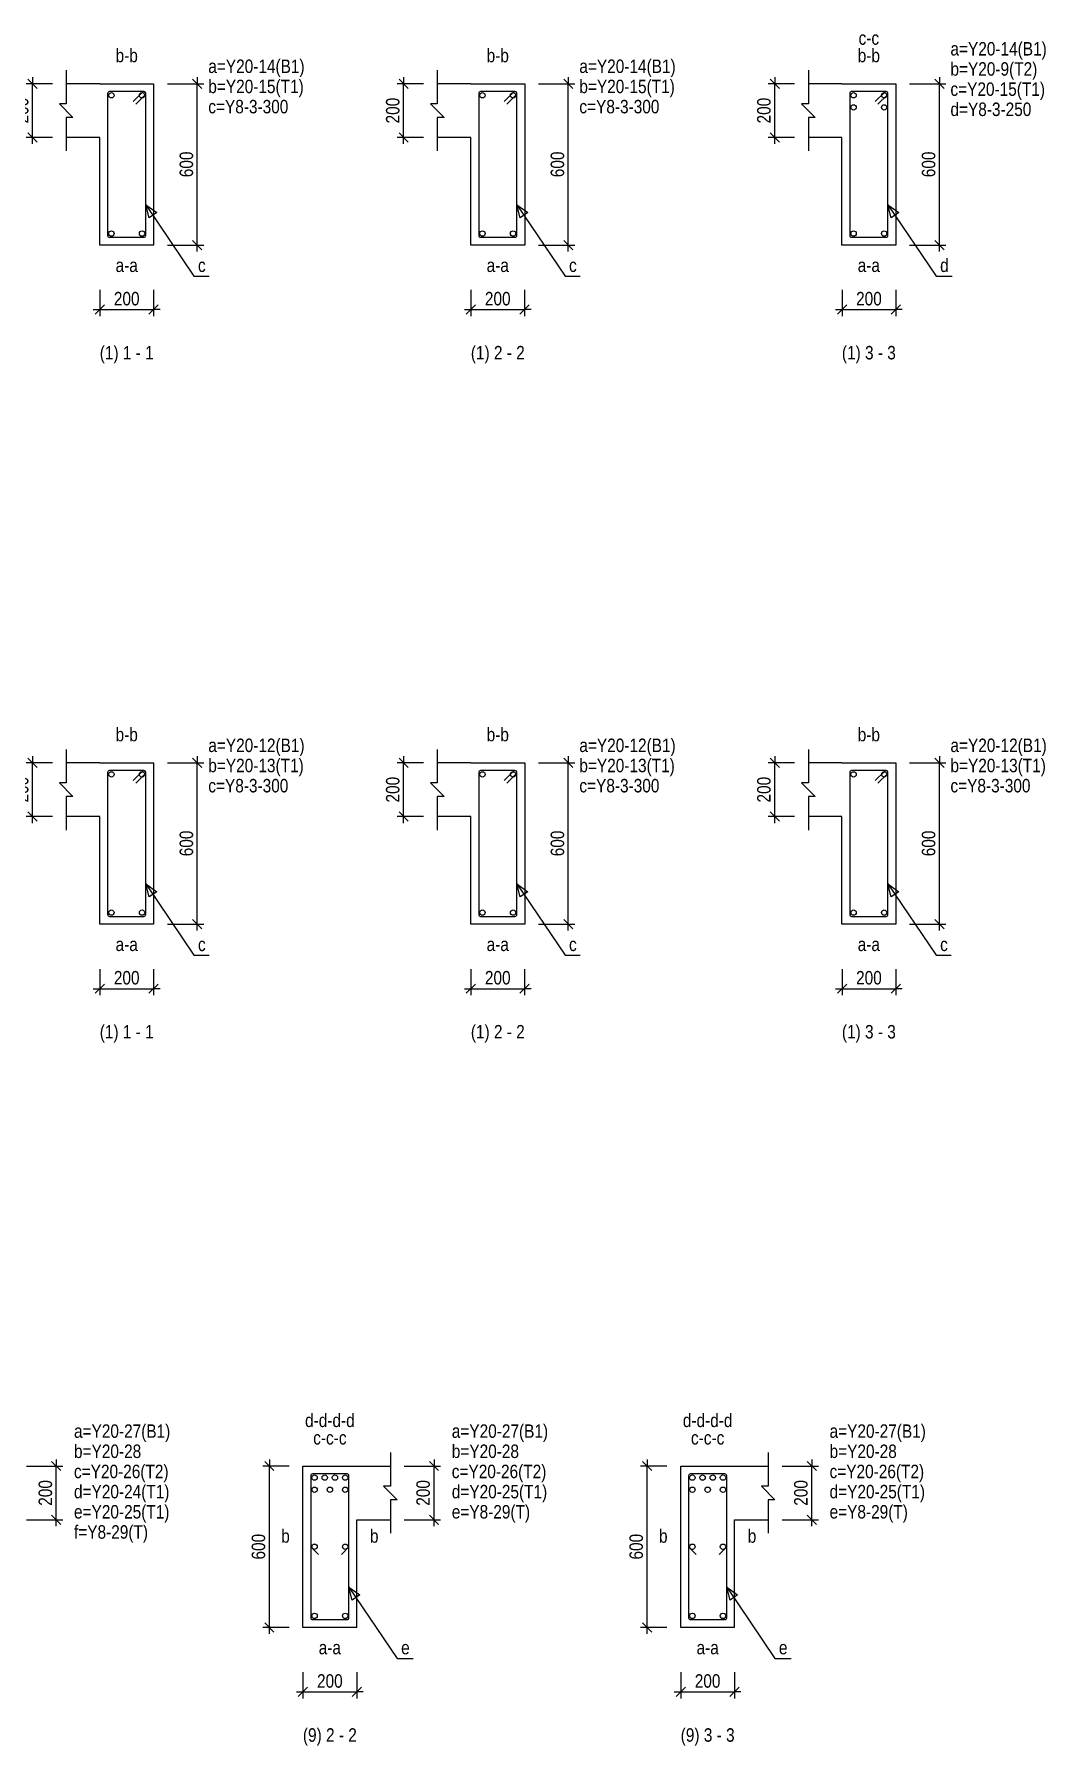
# Model space of a CAD drawing. Extents: x 0 to 206258, y -403073 to 0.
# Drawn here: x 58422 to 65947, y -230694 to -217966 of the extents above; entities that cross this region are included whole.
import ezdxf
from ezdxf.enums import TextEntityAlignment as Align

# ---------------------------------------------------------------- set-up
doc = ezdxf.new("R2010")
doc.units = 0
doc.header["$LTSCALE"] = 1000
doc.layers.add('Beam Line(D)', color=112, linetype='Continuous', true_color=0x00bd5e)
doc.layers.add('Link Label', color=94, linetype='Continuous', true_color=0x008100)
for name, color, linetype in [('Break Line', 5, 'Continuous'), ('Dimension Line', 5, 'Continuous'), ('Leader Line', 5, 'Continuous'), ('Link Line', 3, 'Continuous'), ('Rebar Kink', 4, 'Continuous'), ('Rebar Label', 6, 'Continuous'), ('Rebar Line', 7, 'Continuous'), ('Section Label', 1, 'Continuous'), ('Top Rebar Label', 6, 'Continuous')]:
    doc.layers.add(name, color=color, linetype=linetype)
doc.styles.add('Dimension Text', font='ARIALN.TTF', dxfattribs={"height": 100})
doc.styles.add('Link Label', font='ARIALN.TTF', dxfattribs={"height": 100})
doc.styles.add('Rebar Label', font='ARIALN.TTF', dxfattribs={"height": 100})
doc.styles.add('Section Label', font='ARIALN.TTF', dxfattribs={"height": 100})
doc.styles.add('Top Rebar Label', font='ARIALN.TTF', dxfattribs={"height": 100})
doc.dimstyles.new('BEAM', dxfattribs={"dimtxt": 100, "dimasz": 30, "dimexe": 48.3, "dimexo": 103.5, "dimgap": 30, "dimtad": 1, "dimtoh": 1, "dimdec": 1, "dimlfac": 0.5, "dimdsep": 46, "dimtxsty": 'Dimension Text', "dimblk": 'PCDIM_TICK', "dimcen": 0.09, "dimclrd": 5, "dimclre": 5, "dimclrt": 5, "dimadec": 1, "dimazin": 0, "dimtp": 1, "dimtm": 1, "dimtfac": 1, "dimtdec": 4, "dimtofl": 0, "dimtmove": 0, "dimatfit": 3, "dimfxl": 1, "dimtolj": 1, "dimtzin": 0, "dimarcsym": 0})

# ---------------------------------------------------------------- blocks, each defined once
blk = doc.blocks.new('PCDIM_TICK')
at = {"layer": 'Dimension Line', "color": 0, "transparency": 33554687}
for p, q in [((1.15, 1.15), (-1.15, -1.15)), ((1.61, 0), (0, 0))]:
    blk.add_line(p, q, dxfattribs=at)
blk = doc.blocks.new('*U2965')
at = {"layer": 'Dimension Line', "color": 5, "true_color": 0x0000ff, "transparency": 16777216}
for p, q in [((59414, -218334), (59683, -218334)), ((59635, -219534), (59635, -218334)), ((59414, -219534), (59683, -219534))]:
    blk.add_line(p, q, dxfattribs=at)
at = {"layer": 'Dimension Line', "color": 5, "true_color": 0x0000ff, "transparency": 16777216, "xscale": 30, "yscale": 30}
for p, rotation in [((59635, -218334), 89.99999999999447), ((59635, -219534), 269.9999999999834)]:
    blk.add_blockref('PCDIM_TICK', p, dxfattribs=dict(at, rotation=rotation))
at = {"layer": 'Dimension Line', "color": 5, "true_color": 0x0000ff, "transparency": 16777216, "insert": (59605, -218934), "char_height": 100, "width": 181.97, "attachment_point": 8, "rotation": 90, "style": 'Dimension Text'}
blk.add_mtext('600', dxfattribs=at)
blk = doc.blocks.new('*U2966')
at = {"layer": 'Dimension Line', "color": 5, "true_color": 0x0000ff, "transparency": 16777216}
for p, q in [((58557, -218334), (58362, -218334)), ((58410, -218734), (58410, -218334)), ((58557, -218734), (58362, -218734))]:
    blk.add_line(p, q, dxfattribs=at)
at = {"layer": 'Dimension Line', "color": 5, "true_color": 0x0000ff, "transparency": 16777216, "xscale": 30, "yscale": 30}
for p, rotation in [((58410, -218334), 89.99999999999447), ((58410, -218734), 269.9999999999834)]:
    blk.add_blockref('PCDIM_TICK', p, dxfattribs=dict(at, rotation=rotation))
at = {"layer": 'Dimension Line', "color": 5, "true_color": 0x0000ff, "transparency": 16777216, "insert": (58380, -218534), "char_height": 100, "width": 182.77, "attachment_point": 8, "rotation": 90, "style": 'Dimension Text'}
blk.add_mtext('200', dxfattribs=at)
blk = doc.blocks.new('*U2967')
at = {"layer": 'Dimension Line', "color": 5, "true_color": 0x0000ff, "transparency": 16777216}
for p, q in [((58910, -219868), (58910, -220063)), ((59310, -219868), (59310, -220063)), ((58910, -220014), (59310, -220014))]:
    blk.add_line(p, q, dxfattribs=at)
at = {"layer": 'Dimension Line', "color": 5, "true_color": 0x0000ff, "transparency": 16777216, "xscale": 30, "yscale": 30, "rotation": 180.0000000000004}
blk.add_blockref('PCDIM_TICK', (58910, -220014), dxfattribs=at)
at = {"layer": 'Dimension Line', "color": 5, "true_color": 0x0000ff, "transparency": 16777216, "xscale": 30, "yscale": 30}
blk.add_blockref('PCDIM_TICK', (59310, -220014), dxfattribs=at)
at = {"layer": 'Dimension Line', "color": 5, "true_color": 0x0000ff, "transparency": 16777216, "insert": (59110, -219984), "char_height": 100, "width": 182.77, "attachment_point": 8, "style": 'Dimension Text'}
blk.add_mtext('200', dxfattribs=at)
blk = doc.blocks.new('*U2968')
at = {"layer": 'Dimension Line', "color": 5, "true_color": 0x0000ff, "transparency": 16777216}
for p, q in [((62174, -218334), (62444, -218334)), ((62395, -219534), (62395, -218334)), ((62174, -219534), (62444, -219534))]:
    blk.add_line(p, q, dxfattribs=at)
at = {"layer": 'Dimension Line', "color": 5, "true_color": 0x0000ff, "transparency": 16777216, "xscale": 30, "yscale": 30}
for p, rotation in [((62395, -218334), 89.99999999999447), ((62395, -219534), 269.9999999999834)]:
    blk.add_blockref('PCDIM_TICK', p, dxfattribs=dict(at, rotation=rotation))
at = {"layer": 'Dimension Line', "color": 5, "true_color": 0x0000ff, "transparency": 16777216, "insert": (62365, -218934), "char_height": 100, "width": 181.97, "attachment_point": 8, "rotation": 90, "style": 'Dimension Text'}
blk.add_mtext('600', dxfattribs=at)
blk = doc.blocks.new('*U2969')
at = {"layer": 'Dimension Line', "color": 5, "true_color": 0x0000ff, "transparency": 16777216}
for p, q in [((61317, -218334), (61122, -218334)), ((61170, -218734), (61170, -218334)), ((61317, -218734), (61122, -218734))]:
    blk.add_line(p, q, dxfattribs=at)
at = {"layer": 'Dimension Line', "color": 5, "true_color": 0x0000ff, "transparency": 16777216, "xscale": 30, "yscale": 30}
for p, rotation in [((61170, -218334), 89.99999999999447), ((61170, -218734), 269.9999999999834)]:
    blk.add_blockref('PCDIM_TICK', p, dxfattribs=dict(at, rotation=rotation))
at = {"layer": 'Dimension Line', "color": 5, "true_color": 0x0000ff, "transparency": 16777216, "insert": (61140, -218534), "char_height": 100, "width": 182.77, "attachment_point": 8, "rotation": 90, "style": 'Dimension Text'}
blk.add_mtext('200', dxfattribs=at)
blk = doc.blocks.new('*U2970')
at = {"layer": 'Dimension Line', "color": 5, "true_color": 0x0000ff, "transparency": 16777216}
for p, q in [((61670, -219868), (61670, -220063)), ((62070, -219868), (62070, -220063)), ((61670, -220014), (62070, -220014))]:
    blk.add_line(p, q, dxfattribs=at)
at = {"layer": 'Dimension Line', "color": 5, "true_color": 0x0000ff, "transparency": 16777216, "xscale": 30, "yscale": 30, "rotation": 180.0000000000004}
blk.add_blockref('PCDIM_TICK', (61670, -220014), dxfattribs=at)
at = {"layer": 'Dimension Line', "color": 5, "true_color": 0x0000ff, "transparency": 16777216, "xscale": 30, "yscale": 30}
blk.add_blockref('PCDIM_TICK', (62070, -220014), dxfattribs=at)
at = {"layer": 'Dimension Line', "color": 5, "true_color": 0x0000ff, "transparency": 16777216, "insert": (61870, -219984), "char_height": 100, "width": 182.77, "attachment_point": 8, "style": 'Dimension Text'}
blk.add_mtext('200', dxfattribs=at)
blk = doc.blocks.new('*U2971')
at = {"layer": 'Dimension Line', "color": 5, "true_color": 0x0000ff, "transparency": 16777216}
for p, q in [((64934, -218334), (65204, -218334)), ((65156, -219534), (65156, -218334)), ((64934, -219534), (65204, -219534))]:
    blk.add_line(p, q, dxfattribs=at)
at = {"layer": 'Dimension Line', "color": 5, "true_color": 0x0000ff, "transparency": 16777216, "xscale": 30, "yscale": 30}
for p, rotation in [((65156, -218334), 89.99999999999447), ((65156, -219534), 269.9999999999834)]:
    blk.add_blockref('PCDIM_TICK', p, dxfattribs=dict(at, rotation=rotation))
at = {"layer": 'Dimension Line', "color": 5, "true_color": 0x0000ff, "transparency": 16777216, "insert": (65126, -218934), "char_height": 100, "width": 181.97, "attachment_point": 8, "rotation": 90, "style": 'Dimension Text'}
blk.add_mtext('600', dxfattribs=at)
blk = doc.blocks.new('*U2972')
at = {"layer": 'Dimension Line', "color": 5, "true_color": 0x0000ff, "transparency": 16777216}
for p, q in [((64077, -218334), (63882, -218334)), ((63931, -218734), (63931, -218334)), ((64077, -218734), (63882, -218734))]:
    blk.add_line(p, q, dxfattribs=at)
at = {"layer": 'Dimension Line', "color": 5, "true_color": 0x0000ff, "transparency": 16777216, "xscale": 30, "yscale": 30}
for p, rotation in [((63931, -218334), 89.99999999999447), ((63931, -218734), 269.9999999999834)]:
    blk.add_blockref('PCDIM_TICK', p, dxfattribs=dict(at, rotation=rotation))
at = {"layer": 'Dimension Line', "color": 5, "true_color": 0x0000ff, "transparency": 16777216, "insert": (63901, -218534), "char_height": 100, "width": 182.77, "attachment_point": 8, "rotation": 90, "style": 'Dimension Text'}
blk.add_mtext('200', dxfattribs=at)
blk = doc.blocks.new('*U2973')
at = {"layer": 'Dimension Line', "color": 5, "true_color": 0x0000ff, "transparency": 16777216}
for p, q in [((64431, -219868), (64431, -220063)), ((64831, -219868), (64831, -220063)), ((64431, -220014), (64831, -220014))]:
    blk.add_line(p, q, dxfattribs=at)
at = {"layer": 'Dimension Line', "color": 5, "true_color": 0x0000ff, "transparency": 16777216, "xscale": 30, "yscale": 30, "rotation": 180.0000000000004}
blk.add_blockref('PCDIM_TICK', (64431, -220014), dxfattribs=at)
at = {"layer": 'Dimension Line', "color": 5, "true_color": 0x0000ff, "transparency": 16777216, "xscale": 30, "yscale": 30}
blk.add_blockref('PCDIM_TICK', (64831, -220014), dxfattribs=at)
at = {"layer": 'Dimension Line', "color": 5, "true_color": 0x0000ff, "transparency": 16777216, "insert": (64631, -219984), "char_height": 100, "width": 182.77, "attachment_point": 8, "style": 'Dimension Text'}
blk.add_mtext('200', dxfattribs=at)
blk = doc.blocks.new('*U3010')
at = {"layer": 'Dimension Line', "color": 5, "true_color": 0x0000ff, "transparency": 16777216}
for p, q in [((59414, -223384), (59683, -223384)), ((59635, -224584), (59635, -223384)), ((59414, -224584), (59683, -224584))]:
    blk.add_line(p, q, dxfattribs=at)
at = {"layer": 'Dimension Line', "color": 5, "true_color": 0x0000ff, "transparency": 16777216, "xscale": 30, "yscale": 30}
for p, rotation in [((59635, -223384), 89.99999999999447), ((59635, -224584), 269.9999999999834)]:
    blk.add_blockref('PCDIM_TICK', p, dxfattribs=dict(at, rotation=rotation))
at = {"layer": 'Dimension Line', "color": 5, "true_color": 0x0000ff, "transparency": 16777216, "insert": (59605, -223984), "char_height": 100, "width": 181.97, "attachment_point": 8, "rotation": 90, "style": 'Dimension Text'}
blk.add_mtext('600', dxfattribs=at)
blk = doc.blocks.new('*U3011')
at = {"layer": 'Dimension Line', "color": 5, "true_color": 0x0000ff, "transparency": 16777216}
for p, q in [((58557, -223384), (58362, -223384)), ((58410, -223784), (58410, -223384)), ((58557, -223784), (58362, -223784))]:
    blk.add_line(p, q, dxfattribs=at)
at = {"layer": 'Dimension Line', "color": 5, "true_color": 0x0000ff, "transparency": 16777216, "xscale": 30, "yscale": 30}
for p, rotation in [((58410, -223384), 89.99999999999447), ((58410, -223784), 269.9999999999834)]:
    blk.add_blockref('PCDIM_TICK', p, dxfattribs=dict(at, rotation=rotation))
at = {"layer": 'Dimension Line', "color": 5, "true_color": 0x0000ff, "transparency": 16777216, "insert": (58380, -223584), "char_height": 100, "width": 182.77, "attachment_point": 8, "rotation": 90, "style": 'Dimension Text'}
blk.add_mtext('200', dxfattribs=at)
blk = doc.blocks.new('*U3012')
at = {"layer": 'Dimension Line', "color": 5, "true_color": 0x0000ff, "transparency": 16777216}
for p, q in [((58910, -224918), (58910, -225113)), ((59310, -224918), (59310, -225113)), ((58910, -225064), (59310, -225064))]:
    blk.add_line(p, q, dxfattribs=at)
at = {"layer": 'Dimension Line', "color": 5, "true_color": 0x0000ff, "transparency": 16777216, "xscale": 30, "yscale": 30, "rotation": 180.0000000000004}
blk.add_blockref('PCDIM_TICK', (58910, -225064), dxfattribs=at)
at = {"layer": 'Dimension Line', "color": 5, "true_color": 0x0000ff, "transparency": 16777216, "xscale": 30, "yscale": 30}
blk.add_blockref('PCDIM_TICK', (59310, -225064), dxfattribs=at)
at = {"layer": 'Dimension Line', "color": 5, "true_color": 0x0000ff, "transparency": 16777216, "insert": (59110, -225034), "char_height": 100, "width": 182.77, "attachment_point": 8, "style": 'Dimension Text'}
blk.add_mtext('200', dxfattribs=at)
blk = doc.blocks.new('*U3013')
at = {"layer": 'Dimension Line', "color": 5, "true_color": 0x0000ff, "transparency": 16777216}
for p, q in [((62174, -223384), (62444, -223384)), ((62395, -224584), (62395, -223384)), ((62174, -224584), (62444, -224584))]:
    blk.add_line(p, q, dxfattribs=at)
at = {"layer": 'Dimension Line', "color": 5, "true_color": 0x0000ff, "transparency": 16777216, "xscale": 30, "yscale": 30}
for p, rotation in [((62395, -223384), 89.99999999999447), ((62395, -224584), 269.9999999999834)]:
    blk.add_blockref('PCDIM_TICK', p, dxfattribs=dict(at, rotation=rotation))
at = {"layer": 'Dimension Line', "color": 5, "true_color": 0x0000ff, "transparency": 16777216, "insert": (62365, -223984), "char_height": 100, "width": 181.97, "attachment_point": 8, "rotation": 90, "style": 'Dimension Text'}
blk.add_mtext('600', dxfattribs=at)
blk = doc.blocks.new('*U3014')
at = {"layer": 'Dimension Line', "color": 5, "true_color": 0x0000ff, "transparency": 16777216}
for p, q in [((61317, -223384), (61122, -223384)), ((61170, -223784), (61170, -223384)), ((61317, -223784), (61122, -223784))]:
    blk.add_line(p, q, dxfattribs=at)
at = {"layer": 'Dimension Line', "color": 5, "true_color": 0x0000ff, "transparency": 16777216, "xscale": 30, "yscale": 30}
for p, rotation in [((61170, -223384), 89.99999999999447), ((61170, -223784), 269.9999999999834)]:
    blk.add_blockref('PCDIM_TICK', p, dxfattribs=dict(at, rotation=rotation))
at = {"layer": 'Dimension Line', "color": 5, "true_color": 0x0000ff, "transparency": 16777216, "insert": (61140, -223584), "char_height": 100, "width": 182.77, "attachment_point": 8, "rotation": 90, "style": 'Dimension Text'}
blk.add_mtext('200', dxfattribs=at)
blk = doc.blocks.new('*U3015')
at = {"layer": 'Dimension Line', "color": 5, "true_color": 0x0000ff, "transparency": 16777216}
for p, q in [((61670, -224918), (61670, -225113)), ((62070, -224918), (62070, -225113)), ((61670, -225064), (62070, -225064))]:
    blk.add_line(p, q, dxfattribs=at)
at = {"layer": 'Dimension Line', "color": 5, "true_color": 0x0000ff, "transparency": 16777216, "xscale": 30, "yscale": 30, "rotation": 180.0000000000004}
blk.add_blockref('PCDIM_TICK', (61670, -225064), dxfattribs=at)
at = {"layer": 'Dimension Line', "color": 5, "true_color": 0x0000ff, "transparency": 16777216, "xscale": 30, "yscale": 30}
blk.add_blockref('PCDIM_TICK', (62070, -225064), dxfattribs=at)
at = {"layer": 'Dimension Line', "color": 5, "true_color": 0x0000ff, "transparency": 16777216, "insert": (61870, -225034), "char_height": 100, "width": 182.77, "attachment_point": 8, "style": 'Dimension Text'}
blk.add_mtext('200', dxfattribs=at)
blk = doc.blocks.new('*U3016')
at = {"layer": 'Dimension Line', "color": 5, "true_color": 0x0000ff, "transparency": 16777216}
for p, q in [((64934, -223384), (65204, -223384)), ((65156, -224584), (65156, -223384)), ((64934, -224584), (65204, -224584))]:
    blk.add_line(p, q, dxfattribs=at)
at = {"layer": 'Dimension Line', "color": 5, "true_color": 0x0000ff, "transparency": 16777216, "xscale": 30, "yscale": 30}
for p, rotation in [((65156, -223384), 89.99999999999447), ((65156, -224584), 269.9999999999834)]:
    blk.add_blockref('PCDIM_TICK', p, dxfattribs=dict(at, rotation=rotation))
at = {"layer": 'Dimension Line', "color": 5, "true_color": 0x0000ff, "transparency": 16777216, "insert": (65126, -223984), "char_height": 100, "width": 181.97, "attachment_point": 8, "rotation": 90, "style": 'Dimension Text'}
blk.add_mtext('600', dxfattribs=at)
blk = doc.blocks.new('*U3017')
at = {"layer": 'Dimension Line', "color": 5, "true_color": 0x0000ff, "transparency": 16777216}
for p, q in [((64077, -223384), (63882, -223384)), ((63931, -223784), (63931, -223384)), ((64077, -223784), (63882, -223784))]:
    blk.add_line(p, q, dxfattribs=at)
at = {"layer": 'Dimension Line', "color": 5, "true_color": 0x0000ff, "transparency": 16777216, "xscale": 30, "yscale": 30}
for p, rotation in [((63931, -223384), 89.99999999999447), ((63931, -223784), 269.9999999999834)]:
    blk.add_blockref('PCDIM_TICK', p, dxfattribs=dict(at, rotation=rotation))
at = {"layer": 'Dimension Line', "color": 5, "true_color": 0x0000ff, "transparency": 16777216, "insert": (63901, -223584), "char_height": 100, "width": 182.77, "attachment_point": 8, "rotation": 90, "style": 'Dimension Text'}
blk.add_mtext('200', dxfattribs=at)
blk = doc.blocks.new('*U3018')
at = {"layer": 'Dimension Line', "color": 5, "true_color": 0x0000ff, "transparency": 16777216}
for p, q in [((64431, -224918), (64431, -225113)), ((64831, -224918), (64831, -225113)), ((64431, -225064), (64831, -225064))]:
    blk.add_line(p, q, dxfattribs=at)
at = {"layer": 'Dimension Line', "color": 5, "true_color": 0x0000ff, "transparency": 16777216, "xscale": 30, "yscale": 30, "rotation": 180.0000000000004}
blk.add_blockref('PCDIM_TICK', (64431, -225064), dxfattribs=at)
at = {"layer": 'Dimension Line', "color": 5, "true_color": 0x0000ff, "transparency": 16777216, "xscale": 30, "yscale": 30}
blk.add_blockref('PCDIM_TICK', (64831, -225064), dxfattribs=at)
at = {"layer": 'Dimension Line', "color": 5, "true_color": 0x0000ff, "transparency": 16777216, "insert": (64631, -225034), "char_height": 100, "width": 182.77, "attachment_point": 8, "style": 'Dimension Text'}
blk.add_mtext('200', dxfattribs=at)
blk = doc.blocks.new('*U3067')
at = {"layer": 'Dimension Line', "color": 5, "true_color": 0x0000ff, "transparency": 16777216}
for p, q in [((58364, -228614), (58634, -228614)), ((58586, -229014), (58586, -228614)), ((58364, -229014), (58634, -229014))]:
    blk.add_line(p, q, dxfattribs=at)
at = {"layer": 'Dimension Line', "color": 5, "true_color": 0x0000ff, "transparency": 16777216, "xscale": 30, "yscale": 30}
for p, rotation in [((58586, -228614), 89.99999999999447), ((58586, -229014), 269.9999999999834)]:
    blk.add_blockref('PCDIM_TICK', p, dxfattribs=dict(at, rotation=rotation))
at = {"layer": 'Dimension Line', "color": 5, "true_color": 0x0000ff, "transparency": 16777216, "insert": (58556, -228814), "char_height": 100, "width": 182.77, "attachment_point": 8, "rotation": 90, "style": 'Dimension Text'}
blk.add_mtext('200', dxfattribs=at)
blk = doc.blocks.new('*U3070')
at = {"layer": 'Dimension Line', "color": 5, "true_color": 0x0000ff, "transparency": 16777216}
for p, q in [((61175, -228614), (61445, -228614)), ((61396, -229014), (61396, -228614)), ((61175, -229014), (61445, -229014))]:
    blk.add_line(p, q, dxfattribs=at)
at = {"layer": 'Dimension Line', "color": 5, "true_color": 0x0000ff, "transparency": 16777216, "xscale": 30, "yscale": 30}
for p, rotation in [((61396, -228614), 89.99999999999447), ((61396, -229014), 269.9999999999834)]:
    blk.add_blockref('PCDIM_TICK', p, dxfattribs=dict(at, rotation=rotation))
at = {"layer": 'Dimension Line', "color": 5, "true_color": 0x0000ff, "transparency": 16777216, "insert": (61366, -228814), "char_height": 100, "width": 182.77, "attachment_point": 8, "rotation": 90, "style": 'Dimension Text'}
blk.add_mtext('200', dxfattribs=at)
blk = doc.blocks.new('*U3071')
at = {"layer": 'Dimension Line', "color": 5, "true_color": 0x0000ff, "transparency": 16777216}
for p, q in [((60318, -228614), (60123, -228614)), ((60171, -229814), (60171, -228614)), ((60318, -229814), (60123, -229814))]:
    blk.add_line(p, q, dxfattribs=at)
at = {"layer": 'Dimension Line', "color": 5, "true_color": 0x0000ff, "transparency": 16777216, "xscale": 30, "yscale": 30}
for p, rotation in [((60171, -228614), 89.99999999999447), ((60171, -229814), 269.9999999999834)]:
    blk.add_blockref('PCDIM_TICK', p, dxfattribs=dict(at, rotation=rotation))
at = {"layer": 'Dimension Line', "color": 5, "true_color": 0x0000ff, "transparency": 16777216, "insert": (60141, -229214), "char_height": 100, "width": 181.97, "attachment_point": 8, "rotation": 90, "style": 'Dimension Text'}
blk.add_mtext('600', dxfattribs=at)
blk = doc.blocks.new('*U3072')
at = {"layer": 'Dimension Line', "color": 5, "true_color": 0x0000ff, "transparency": 16777216}
for p, q in [((60421, -230148), (60421, -230343)), ((60821, -230148), (60821, -230343)), ((60421, -230294), (60821, -230294))]:
    blk.add_line(p, q, dxfattribs=at)
at = {"layer": 'Dimension Line', "color": 5, "true_color": 0x0000ff, "transparency": 16777216, "xscale": 30, "yscale": 30, "rotation": 180.0000000000004}
blk.add_blockref('PCDIM_TICK', (60421, -230294), dxfattribs=at)
at = {"layer": 'Dimension Line', "color": 5, "true_color": 0x0000ff, "transparency": 16777216, "xscale": 30, "yscale": 30}
blk.add_blockref('PCDIM_TICK', (60821, -230294), dxfattribs=at)
at = {"layer": 'Dimension Line', "color": 5, "true_color": 0x0000ff, "transparency": 16777216, "insert": (60621, -230264), "char_height": 100, "width": 182.77, "attachment_point": 8, "style": 'Dimension Text'}
blk.add_mtext('200', dxfattribs=at)
blk = doc.blocks.new('*U3073')
at = {"layer": 'Dimension Line', "color": 5, "true_color": 0x0000ff, "transparency": 16777216}
for p, q in [((63985, -228614), (64255, -228614)), ((64206, -229014), (64206, -228614)), ((63985, -229014), (64255, -229014))]:
    blk.add_line(p, q, dxfattribs=at)
at = {"layer": 'Dimension Line', "color": 5, "true_color": 0x0000ff, "transparency": 16777216, "xscale": 30, "yscale": 30}
for p, rotation in [((64206, -228614), 89.99999999999447), ((64206, -229014), 269.9999999999834)]:
    blk.add_blockref('PCDIM_TICK', p, dxfattribs=dict(at, rotation=rotation))
at = {"layer": 'Dimension Line', "color": 5, "true_color": 0x0000ff, "transparency": 16777216, "insert": (64176, -228814), "char_height": 100, "width": 182.77, "attachment_point": 8, "rotation": 90, "style": 'Dimension Text'}
blk.add_mtext('200', dxfattribs=at)
blk = doc.blocks.new('*U3074')
at = {"layer": 'Dimension Line', "color": 5, "true_color": 0x0000ff, "transparency": 16777216}
for p, q in [((63128, -228614), (62933, -228614)), ((62981, -229814), (62981, -228614)), ((63128, -229814), (62933, -229814))]:
    blk.add_line(p, q, dxfattribs=at)
at = {"layer": 'Dimension Line', "color": 5, "true_color": 0x0000ff, "transparency": 16777216, "xscale": 30, "yscale": 30}
for p, rotation in [((62981, -228614), 89.99999999999447), ((62981, -229814), 269.9999999999834)]:
    blk.add_blockref('PCDIM_TICK', p, dxfattribs=dict(at, rotation=rotation))
at = {"layer": 'Dimension Line', "color": 5, "true_color": 0x0000ff, "transparency": 16777216, "insert": (62951, -229214), "char_height": 100, "width": 181.97, "attachment_point": 8, "rotation": 90, "style": 'Dimension Text'}
blk.add_mtext('600', dxfattribs=at)
blk = doc.blocks.new('*U3075')
at = {"layer": 'Dimension Line', "color": 5, "true_color": 0x0000ff, "transparency": 16777216}
for p, q in [((63231, -230148), (63231, -230343)), ((63631, -230148), (63631, -230343)), ((63231, -230294), (63631, -230294))]:
    blk.add_line(p, q, dxfattribs=at)
at = {"layer": 'Dimension Line', "color": 5, "true_color": 0x0000ff, "transparency": 16777216, "xscale": 30, "yscale": 30, "rotation": 180.0000000000004}
blk.add_blockref('PCDIM_TICK', (63231, -230294), dxfattribs=at)
at = {"layer": 'Dimension Line', "color": 5, "true_color": 0x0000ff, "transparency": 16777216, "xscale": 30, "yscale": 30}
blk.add_blockref('PCDIM_TICK', (63631, -230294), dxfattribs=at)
at = {"layer": 'Dimension Line', "color": 5, "true_color": 0x0000ff, "transparency": 16777216, "insert": (63431, -230264), "char_height": 100, "width": 182.77, "attachment_point": 8, "style": 'Dimension Text'}
blk.add_mtext('200', dxfattribs=at)

msp = doc.modelspace()

# ---------------------------------------------------------------- linework, layer by layer
at = {"layer": 'Beam Line(D)', "transparency": 33554687}
for points in [[(58910.056, -218334.284), (59310.056, -218334.284), (59310.056, -219534.284), (58910.056, -219534.284), (58910.056, -218734.284), (58660.056, -218734.284)], [(58910.056, -218334.284), (58660.056, -218334.284)], [(58910.056, -218334.284), (58910.056, -218334.284)], [(61670.295, -218334.284), (62070.295, -218334.284), (62070.295, -219534.284), (61670.295, -219534.284), (61670.295, -218734.284), (61420.295, -218734.284)], [(61670.295, -218334.284), (61420.295, -218334.284)], [(61670.295, -218334.284), (61670.295, -218334.284)], [(64430.533, -218334.284), (64830.533, -218334.284), (64830.533, -219534.284), (64430.533, -219534.284), (64430.533, -218734.284), (64180.533, -218734.284)], [(64430.533, -218334.284), (64180.533, -218334.284)], [(64430.533, -218334.284), (64430.533, -218334.284)], [(58910.055, -223384.284), (59310.055, -223384.284), (59310.055, -224584.284), (58910.055, -224584.284), (58910.055, -223784.284), (58660.055, -223784.284)], [(58910.055, -223384.284), (58660.055, -223384.284)], [(58910.055, -223384.284), (58910.055, -223384.284)], [(61670.294, -223384.284), (62070.294, -223384.284), (62070.294, -224584.284), (61670.294, -224584.284), (61670.294, -223784.284), (61420.294, -223784.284)], [(61670.294, -223384.284), (61420.294, -223384.284)], [(61670.294, -223384.284), (61670.294, -223384.284)], [(64430.532, -223384.284), (64830.532, -223384.284), (64830.532, -224584.284), (64430.532, -224584.284), (64430.532, -223784.284), (64180.532, -223784.284)], [(64430.532, -223384.284), (64180.532, -223384.284)], [(64430.532, -223384.284), (64430.532, -223384.284)], [(60421.203, -228614.284), (60821.203, -228614.284)], [(60821.203, -229814.284), (60421.203, -229814.284), (60421.203, -228614.284)], [(60821.203, -228614.284), (60821.203, -228614.284)], [(60821.203, -228614.284), (61071.203, -228614.284)], [(63231.442, -228614.284), (63631.442, -228614.284)], [(63631.442, -229814.284), (63231.442, -229814.284), (63231.442, -228614.284)], [(63631.442, -228614.284), (63631.442, -228614.284)], [(63631.442, -228614.284), (63881.442, -228614.284)], [(60821.203, -229814.284), (60821.203, -229014.284), (61071.203, -229014.284)], [(63631.442, -229814.284), (63631.442, -229014.284), (63881.442, -229014.284)]]:
    msp.add_lwpolyline(points, dxfattribs=at)
at = {"layer": 'Break Line', "transparency": 33554687}
for points in [[(58660.056, -218234.284), (58660.056, -218484.284), (58610.056, -218484.284), (58710.056, -218584.284), (58660.056, -218584.284), (58660.056, -218834.284)], [(61420.295, -218234.284), (61420.295, -218484.284), (61370.295, -218484.284), (61470.295, -218584.284), (61420.295, -218584.284), (61420.295, -218834.284)], [(64180.533, -218234.284), (64180.533, -218484.284), (64130.533, -218484.284), (64230.533, -218584.284), (64180.533, -218584.284), (64180.533, -218834.284)], [(58660.055, -223284.284), (58660.055, -223534.284), (58610.055, -223534.284), (58710.055, -223634.284), (58660.055, -223634.284), (58660.055, -223884.284)], [(61420.294, -223284.284), (61420.294, -223534.284), (61370.294, -223534.284), (61470.294, -223634.284), (61420.294, -223634.284), (61420.294, -223884.284)], [(64180.532, -223284.284), (64180.532, -223534.284), (64130.532, -223534.284), (64230.532, -223634.284), (64180.532, -223634.284), (64180.532, -223884.284)], [(61071.203, -228514.284), (61071.203, -228764.284), (61021.203, -228764.284), (61121.203, -228864.284), (61071.203, -228864.284), (61071.203, -229114.284)], [(63881.442, -228514.284), (63881.442, -228764.284), (63831.442, -228764.284), (63931.442, -228864.284), (63881.442, -228864.284), (63881.442, -229114.284)]]:
    msp.add_lwpolyline(points, dxfattribs=at)
at = {"layer": 'Leader Line', "transparency": 33554687}
for points in [[(59332.996, -219293.007), (59276.312, -219331.296), (59252.055, -219234.282), (59332.996, -219293.007)], [(59252.055, -219234.282), (59610.056, -219764.284), (59723.186, -219764.284)], [(62093.236, -219293.01), (62036.552, -219331.298), (62012.296, -219234.285), (62093.236, -219293.01)], [(62012.296, -219234.285), (62370.295, -219764.284), (62483.424, -219764.284)], [(64853.475, -219293.009), (64796.79, -219331.298), (64772.534, -219234.284), (64853.475, -219293.009)], [(64772.534, -219234.284), (65130.533, -219764.284), (65251.345, -219764.284)], [(59332.995, -224343.008), (59276.311, -224381.297), (59252.054, -224284.283), (59332.995, -224343.008)], [(59252.054, -224284.283), (59610.055, -224814.284), (59723.184, -224814.284)], [(62093.234, -224343.009), (62036.55, -224381.297), (62012.294, -224284.284), (62093.234, -224343.009)], [(62012.294, -224284.284), (62370.294, -224814.284), (62483.423, -224814.284)], [(64853.473, -224343.008), (64796.788, -224381.297), (64772.532, -224284.283), (64853.473, -224343.008)], [(64772.532, -224284.283), (65130.532, -224814.284), (65243.661, -224814.284)], [(60844.144, -229573.008), (60787.459, -229611.297), (60763.203, -229514.283), (60844.144, -229573.008)], [(60763.203, -229514.283), (61121.203, -230044.284), (61242.015, -230044.284)], [(63654.383, -229573.009), (63597.699, -229611.298), (63573.442, -229514.284), (63654.383, -229573.009)], [(63573.442, -229514.284), (63931.442, -230044.284), (64052.253, -230044.284)]]:
    msp.add_lwpolyline(points, dxfattribs=at)
at = {"layer": 'Link Line', "transparency": 33554687}
for points in [[(59177.245, -218486.894), (59247.956, -218416.183, 0.668178638), (59238.056, -218392.284), (58982.056, -218392.284, 0.414213562), (58968.056, -218406.284), (58968.056, -219462.284, 0.414213562), (58982.056, -219476.284), (59238.056, -219476.284, 0.414213562), (59252.056, -219462.284), (59252.056, -218406.284, 0.668178638), (59228.157, -218396.384), (59157.446, -218467.095)], [(61937.484, -218486.894), (62008.194, -218416.183, 0.668178638), (61998.295, -218392.284), (61742.295, -218392.284, 0.414213562), (61728.295, -218406.284), (61728.295, -219462.284, 0.414213562), (61742.295, -219476.284), (61998.295, -219476.284, 0.414213562), (62012.295, -219462.284), (62012.295, -218406.284, 0.668178638), (61988.395, -218396.384), (61917.685, -218467.095)], [(64697.722, -218486.894), (64768.433, -218416.183, 0.668178638), (64758.533, -218392.284), (64502.533, -218392.284, 0.414213562), (64488.533, -218406.284), (64488.533, -219462.284, 0.414213562), (64502.533, -219476.284), (64758.533, -219476.284, 0.414213562), (64772.533, -219462.284), (64772.533, -218406.284, 0.668178638), (64748.634, -218396.384), (64677.923, -218467.095)], [(59177.244, -223536.894), (59247.954, -223466.183, 0.668178638), (59238.055, -223442.284), (58982.055, -223442.284, 0.414213562), (58968.055, -223456.284), (58968.055, -224512.284, 0.414213562), (58982.055, -224526.284), (59238.055, -224526.284, 0.414213562), (59252.055, -224512.284), (59252.055, -223456.284, 0.668178638), (59228.155, -223446.384), (59157.445, -223517.095)], [(61937.482, -223536.894), (62008.193, -223466.183, 0.668178638), (61998.294, -223442.284), (61742.294, -223442.284, 0.414213562), (61728.294, -223456.284), (61728.294, -224512.284, 0.414213562), (61742.294, -224526.284), (61998.294, -224526.284, 0.414213562), (62012.294, -224512.284), (62012.294, -223456.284, 0.668178638), (61988.394, -223446.384), (61917.683, -223517.095)], [(64697.721, -223536.894), (64768.432, -223466.183, 0.668178638), (64758.532, -223442.284), (64502.532, -223442.284, 0.414213562), (64488.532, -223456.284), (64488.532, -224512.284, 0.414213562), (64502.532, -224526.284), (64758.532, -224526.284, 0.414213562), (64772.532, -224512.284), (64772.532, -223456.284, 0.668178638), (64748.633, -223446.384), (64677.922, -223517.095)], [(60763.203, -229214.284), (60763.203, -228686.284, 0.414213562), (60749.203, -228672.284), (60493.203, -228672.284, 0.414213562), (60479.203, -228686.284), (60479.203, -229742.284, 0.414213562), (60493.203, -229756.284), (60749.203, -229756.284, 0.414213562), (60763.203, -229742.284), (60763.203, -228686.284, 0.414213562), (60749.203, -228672.284), (60493.203, -228672.284, 0.414213562), (60479.203, -228686.284), (60479.203, -229214.284)], [(63573.442, -229214.284), (63573.442, -228686.284, 0.414213562), (63559.442, -228672.284), (63303.442, -228672.284, 0.414213562), (63289.442, -228686.284), (63289.442, -229742.284, 0.414213562), (63303.442, -229756.284), (63559.442, -229756.284, 0.414213562), (63573.442, -229742.284), (63573.442, -228686.284, 0.414213562), (63559.442, -228672.284), (63303.442, -228672.284, 0.414213562), (63289.442, -228686.284), (63289.442, -229214.284)]]:
    msp.add_lwpolyline(points, format="xyb", dxfattribs=at)
at = {"layer": 'Rebar Kink', "transparency": 33554687}
for p, q in [((60535.772, -229270.852), (60479.203, -229214.284)), ((60706.635, -229270.852), (60763.203, -229214.284)), ((63346.01, -229270.852), (63289.442, -229214.284)), ((63516.873, -229270.852), (63573.442, -229214.284))]:
    msp.add_line(p, q, dxfattribs=at)
at = {"layer": 'Rebar Line', "transparency": 33554687}
for centre in [(58996.056, -218420.284), (59224.056, -218420.284), (61756.295, -218420.284), (61984.295, -218420.284), (64516.533, -218420.284), (64744.533, -218420.284), (64516.533, -218510.284), (64744.533, -218510.284), (58996.056, -219448.284), (59224.056, -219448.284), (61756.295, -219448.284), (61984.295, -219448.284), (64516.533, -219448.284), (64744.533, -219448.284), (58996.055, -223470.284), (59224.055, -223470.284), (61756.294, -223470.284), (61984.294, -223470.284), (64516.532, -223470.284), (64744.532, -223470.284), (58996.055, -224498.284), (59224.055, -224498.284), (61756.294, -224498.284), (61984.294, -224498.284), (64516.532, -224498.284), (64744.532, -224498.284), (60507.203, -228700.284), (60583.203, -228700.284), (60659.203, -228700.284), (60735.203, -228700.284), (63317.442, -228700.284), (63393.442, -228700.284), (63469.442, -228700.284), (63545.442, -228700.284), (60507.203, -228790.284), (60621.203, -228790.284), (60735.203, -228790.284), (63317.442, -228790.284), (63431.442, -228790.284), (63545.442, -228790.284), (60507.203, -229214.284), (60735.203, -229214.284), (63317.442, -229214.284), (63545.442, -229214.284), (60507.203, -229728.284), (60735.203, -229728.284), (63317.442, -229728.284), (63545.442, -229728.284)]:
    msp.add_circle(centre, 20, dxfattribs=at)

# ---------------------------------------------------------------- texts
at = {"layer": 'Link Label', "transparency": 33554687, "style": 'Link Label'}
for s, p in [(' c=Y8-3-300', (59685.056, -218554.284)), (' c=Y8-3-300', (62445.295, -218554.284)), (' d=Y8-3-250', (65205.533, -218574.284)), ('c', (59640.056, -219734.284)), ('c', (62400.295, -219734.284)), ('d', (65160.533, -219734.284)), (' c=Y8-3-300', (59685.055, -223604.284)), (' c=Y8-3-300', (62445.294, -223604.284)), (' c=Y8-3-300', (65205.532, -223604.284)), ('c', (59640.055, -224784.284)), ('c', (62400.294, -224784.284)), ('c', (65160.532, -224784.284)), (' e=Y8-29(T) ', (61496.203, -229004.284)), (' e=Y8-29(T) ', (64306.442, -229004.284)), (' f=Y8-29(T) ', (58685.965, -229154.284)), ('e', (61151.203, -230014.284)), ('e', (63961.442, -230014.284))]:
    msp.add_text(s, height=100, dxfattribs=at).set_placement(p)
at = {"layer": 'Rebar Label', "transparency": 33554687, "style": 'Rebar Label'}
for s, p in [('c-c', (64630.533, -218074.284)), ('b-b', (59110.056, -218204.284)), ('b-b', (61870.295, -218204.284)), ('b-b', (64630.533, -218204.284)), ('a-a', (59110.056, -219764.284)), ('a-a', (61870.295, -219764.284)), ('a-a', (64630.533, -219764.284)), ('b-b', (59110.055, -223254.284)), ('b-b', (61870.294, -223254.284)), ('b-b', (64630.532, -223254.284)), ('a-a', (59110.055, -224814.284)), ('a-a', (61870.294, -224814.284)), ('a-a', (64630.532, -224814.284)), ('d-d-d-d', (60621.203, -228354.284)), ('d-d-d-d', (63431.442, -228354.284)), ('c-c-c', (60621.203, -228484.284)), ('c-c-c', (63431.442, -228484.284)), ('b', (60291.203, -229214.284)), ('b', (60951.203, -229214.284)), ('b', (63101.442, -229214.284)), ('b', (63761.442, -229214.284)), ('a-a', (60621.203, -230044.284)), ('a-a', (63431.442, -230044.284))]:
    msp.add_text(s, height=100, dxfattribs=at).set_placement(p, align=Align.BOTTOM_CENTER)
for s, p in [(' a=Y20-14(B1)', (65205.533, -218124.284)), (' a=Y20-14(B1)', (59685.056, -218254.284)), (' a=Y20-14(B1)', (62445.295, -218254.284)), (' a=Y20-12(B1)', (59685.055, -223304.284)), (' a=Y20-12(B1)', (62445.294, -223304.284)), (' a=Y20-12(B1)', (65205.532, -223304.284)), (' a=Y20-27(B1)', (58685.965, -228404.284)), (' a=Y20-27(B1)', (61496.203, -228404.284)), (' a=Y20-27(B1)', (64306.442, -228404.284)), (' b=Y20-28', (58685.965, -228554.284)), (' b=Y20-28', (61496.203, -228554.284)), (' b=Y20-28', (64306.442, -228554.284))]:
    msp.add_text(s, height=100, dxfattribs=at).set_placement(p)
at = {"layer": 'Section Label', "transparency": 33554687, "style": 'Section Label'}
for s, p in [('(1) 1 - 1', (59110.056, -220414.284)), ('(1) 2 - 2', (61870.295, -220414.284)), ('(1) 3 - 3', (64630.533, -220414.284)), ('(1) 1 - 1', (59110.055, -225464.284)), ('(1) 2 - 2', (61870.294, -225464.284)), ('(1) 3 - 3', (64630.532, -225464.284)), ('(9) 2 - 2', (60621.203, -230694.284)), ('(9) 3 - 3', (63431.442, -230694.284))]:
    msp.add_text(s, height=100, dxfattribs=at).set_placement(p, align=Align.BOTTOM_CENTER)
at = {"layer": 'Top Rebar Label', "transparency": 33554687, "style": 'Top Rebar Label'}
for s, p in [(' b=Y20-9(T2)', (65205.533, -218274.284)), (' b=Y20-15(T1)', (59685.056, -218404.284)), (' b=Y20-15(T1)', (62445.295, -218404.284)), (' c=Y20-15(T1)', (65205.533, -218424.284)), (' b=Y20-13(T1)', (59685.055, -223454.284)), (' b=Y20-13(T1)', (62445.294, -223454.284)), (' b=Y20-13(T1)', (65205.532, -223454.284)), (' c=Y20-26(T2)', (58685.965, -228704.284)), (' c=Y20-26(T2)', (61496.203, -228704.284)), (' c=Y20-26(T2)', (64306.442, -228704.284)), (' d=Y20-24(T1)', (58685.965, -228854.284)), (' d=Y20-25(T1)', (61496.203, -228854.284)), (' d=Y20-25(T1)', (64306.442, -228854.284)), (' e=Y20-25(T1)', (58685.965, -229004.284))]:
    msp.add_text(s, height=100, dxfattribs=at).set_placement(p)

# ---------------------------------------------------------------- dimensions: what is measured, and where the dimension line sits
at = {"layer": 'Dimension Line', "transparency": 33554687}
for base, p1, p2, text, picture, middle in [((58410.056, -218534.284), (58660.056, -218734.284), (58660.056, -218334.284), '200', '*U2966', (58410.056, -218534.284)), ((59635.056, -218934.284), (59310.056, -219534.284), (59310.056, -218334.284), '600', '*U2965', (59635.056, -218934.284)), ((61170.295, -218534.284), (61420.295, -218734.284), (61420.295, -218334.284), '200', '*U2969', (61170.295, -218534.284)), ((62395.295, -218934.284), (62070.295, -219534.284), (62070.295, -218334.284), '600', '*U2968', (62395.295, -218934.284)), ((63930.533, -218534.284), (64180.533, -218734.284), (64180.533, -218334.284), '200', '*U2972', (63930.533, -218534.284)), ((65155.533, -218934.284), (64830.533, -219534.284), (64830.533, -218334.284), '600', '*U2971', (65155.533, -218934.284)), ((58410.055, -223584.284), (58660.055, -223784.284), (58660.055, -223384.284), '200', '*U3011', (58410.055, -223584.284)), ((59635.055, -223984.284), (59310.055, -224584.284), (59310.055, -223384.284), '600', '*U3010', (59635.055, -223984.284)), ((61170.294, -223584.284), (61420.294, -223784.284), (61420.294, -223384.284), '200', '*U3014', (61170.294, -223584.284)), ((62395.294, -223984.284), (62070.294, -224584.284), (62070.294, -223384.284), '600', '*U3013', (62395.294, -223984.284)), ((63930.532, -223584.284), (64180.532, -223784.284), (64180.532, -223384.284), '200', '*U3017', (63930.532, -223584.284)), ((65155.532, -223984.284), (64830.532, -224584.284), (64830.532, -223384.284), '600', '*U3016', (65155.532, -223984.284)), ((58585.965, -228814.284), (58260.965, -229014.284), (58260.965, -228614.284), '200', '*U3067', (58585.965, -228814.284)), ((60171.203, -229214.284), (60421.203, -229814.284), (60421.203, -228614.284), '600', '*U3071', (60171.203, -229214.284)), ((61396.203, -228814.284), (61071.203, -229014.284), (61071.203, -228614.284), '200', '*U3070', (61396.203, -228814.284)), ((62981.442, -229214.284), (63231.442, -229814.284), (63231.442, -228614.284), '600', '*U3074', (62981.442, -229214.284)), ((64206.442, -228814.284), (63881.442, -229014.284), (63881.442, -228614.284), '200', '*U3073', (64206.442, -228814.284))]:
    dim = msp.add_linear_dim(base=base, p1=p1, p2=p2, angle=90, text=text, dimstyle='BEAM', override={"dimscale": 1, "dimtxt": 100, "dimasz": 30, "dimexe": 48.3, "dimexo": 103.5, "dimgap": 30, "dimtad": 1, "dimtih": 0, "dimdec": 1, "dimlfac": 0.5, "dimzin": 8, "dimlunit": 2, "dimpost": '', "dimtxsty": 'Dimension Text', "dimblk": 'PCDIM_TICK', "dimse1": 0, "dimse2": 0, "dimsd2": 0, "dimclrd": 5, "dimclre": 5, "dimclrt": 5, "dimaunit": 0, "dimadec": 1, "dimazin": 0, "dimtol": 0, "dimtp": 1, "dimtm": 1, "dimtmove": 0}, dxfattribs=at)
    dim.commit()
    dim.dimension.update_dxf_attribs({"geometry": picture, "text_midpoint": middle})
for base, p1, p2, picture, middle in [((59110.056, -220014.284), (58910.056, -219764.284), (59310.056, -219764.284), '*U2967', (59110.056, -220014.284)), ((61870.295, -220014.284), (61670.295, -219764.284), (62070.295, -219764.284), '*U2970', (61870.295, -220014.284)), ((64630.533, -220014.284), (64430.533, -219764.284), (64830.533, -219764.284), '*U2973', (64630.533, -220014.284)), ((59110.055, -225064.284), (58910.055, -224814.284), (59310.055, -224814.284), '*U3012', (59110.055, -225064.284)), ((61870.294, -225064.284), (61670.294, -224814.284), (62070.294, -224814.284), '*U3015', (61870.294, -225064.284)), ((64630.532, -225064.284), (64430.532, -224814.284), (64830.532, -224814.284), '*U3018', (64630.532, -225064.284)), ((60621.203, -230294.284), (60421.203, -230044.284), (60821.203, -230044.284), '*U3072', (60621.203, -230294.284)), ((63431.442, -230294.284), (63231.442, -230044.284), (63631.442, -230044.284), '*U3075', (63431.442, -230294.284))]:
    dim = msp.add_linear_dim(base=base, p1=p1, p2=p2, text='200', dimstyle='BEAM', override={"dimscale": 1, "dimtxt": 100, "dimasz": 30, "dimexe": 48.3, "dimexo": 103.5, "dimgap": 30, "dimtad": 1, "dimtih": 0, "dimdec": 1, "dimlfac": 0.5, "dimzin": 8, "dimlunit": 2, "dimpost": '', "dimtxsty": 'Dimension Text', "dimblk": 'PCDIM_TICK', "dimse1": 0, "dimse2": 0, "dimsd2": 0, "dimclrd": 5, "dimclre": 5, "dimclrt": 5, "dimaunit": 0, "dimadec": 1, "dimazin": 0, "dimtol": 0, "dimtp": 1, "dimtm": 1, "dimtmove": 0}, dxfattribs=at)
    dim.commit()
    dim.dimension.update_dxf_attribs({"geometry": picture, "text_midpoint": middle})

doc.saveas('drawing.dxf')
